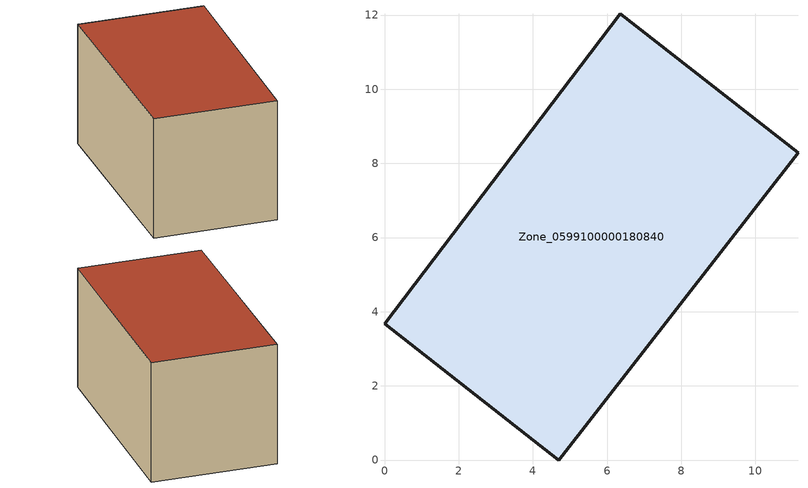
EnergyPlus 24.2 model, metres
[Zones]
Zone_0599100000180840
 floor ground (C_G): 4.69,0 0,3.67 6.36,12.03 11.15,8.28 z3.65
 wall outside (C_F): 0,3.67 4.69,0 11.15,8.28 6.36,12.03 0,3.67 z3.65:9.71
 roof outside (C_R): 11.15,8.28 6.36,12.03 0,3.67 4.69,0 z9.71
[BUILDING]
Pand.0599100000180840: North Axis=0; Terrain=City; Loads Convergence Tolerance Value=0.04; Temperature Convergence Tolerance Value=0.4; Solar Distribution=FullExterior; Maximum Number of Warmup Days=25; Minimum Number of Warmup Days=1
[Site:Location]
Rotterdam.The.Hague.AP_ZH_NLD Design_Conditions: Latitude=51.96; Longitude=4.45; Time Zone=1; Elevation=-4.5
[SITE:GROUNDTEMPERATURE:BUILDINGSURFACE]
18, 18, 18, 18, 18, 18, 18, 18, 18, 18, 18, 18
[MATERIAL] Thermal Absorptance=0.9; Solar Absorptance=0.7; Visible Absorptance=0.7
Name | Roughness | Thickness | Conductivity | Density | Specific Heat
G.TC.1946 | MediumSmooth | 0.15 | 1 | 540 | 1210
F.TC.1946 | Rough | 0.3 | 0.857143 | 1920 | 840
R.TC.1946 | MediumRough | 0.2 | 0.909091 | 1500 | 1000
[CONSTRUCTION]
C_G: G.TC.1946
C_F: F.TC.1946
C_R: R.TC.1946
[ZONE]
Zone_0599100000180840: Type=1; Multiplier=1; Ceiling Height=Autocalculate; Volume=Autocalculate; Floor Area=autocalculate; Part of Total Floor Area=Yes
[ZONEINFILTRATION:DESIGNFLOWRATE]
Infil_Zone_0599100000180840: Zone or ZoneList or Space or SpaceList=Zone_0599100000180840; Schedule=AlwaysOn; Design Flow Rate Calculation Method=Flow/Area; Flow Rate per Floor Area=0.003; Constant Term Coefficient=1; Temperature Term Coefficient=0; Velocity Term Coefficient=0; Velocity Squared Term Coefficient=0
[HVACTEMPLATE:ZONE:IDEALLOADSAIRSYSTEM]
Zone_0599100000180840: Maximum Heating Supply Air Temperature=50; Minimum Cooling Supply Air Temperature=13; Maximum Heating Supply Air Humidity Ratio=0.0156; Minimum Cooling Supply Air Humidity Ratio=0.0077; Heating Limit=NoLimit; Cooling Limit=NoLimit; Dehumidification Control Type=ConstantSensibleHeatRatio; Cooling Sensible Heat Ratio=0.7; Dehumidification Setpoint=60; Humidification Control Type=None; Humidification Setpoint=30; Outdoor Air Method=None; Outdoor Air Flow Rate per Person=0.00944; Outdoor Air Flow Rate per Zone Floor Area=0; Outdoor Air Flow Rate per Zone=0; Demand Controlled Ventilation Type=None; Outdoor Air Economizer Type=NoEconomizer; Heat Recovery Type=None; Sensible Heat Recovery Effectiveness=0.7; Latent Heat Recovery Effectiveness=0.65
[ZONECONTROL:THERMOSTAT]
ThermostatControl_Zone_0599100000180840: Zone or ZoneList=Zone_0599100000180840; Control Type Schedule=DualSetpointControlType; Control 1=Thermostat_Zone_0599100000180840; Temperature Difference Between Cutout And Setpoint=0
[THERMOSTATSETPOINT:DUALSETPOINT]
Thermostat_Zone_0599100000180840: Heating Setpoint Temperature Schedule=HeatingSetpoint_Zone_0599100000180840; Cooling Setpoint Temperature Schedule=CoolingSetpoint_Zone_0599100000180840
[SCHEDULE:COMPACT]
HeatingSetpoint_Zone_0599100000180840: Through: 12/31, For: AllDays, Until: 24:00, 21
CoolingSetpoint_Zone_0599100000180840: Through: 12/31, For: AllDays, Until: 24:00, 24
DualSetpointControlType: Through: 12/31, For: AllDays, Until: 24:00, 4
AlwaysOn: Through: 12/31, For: AllDays, Until: 24:00, 1
